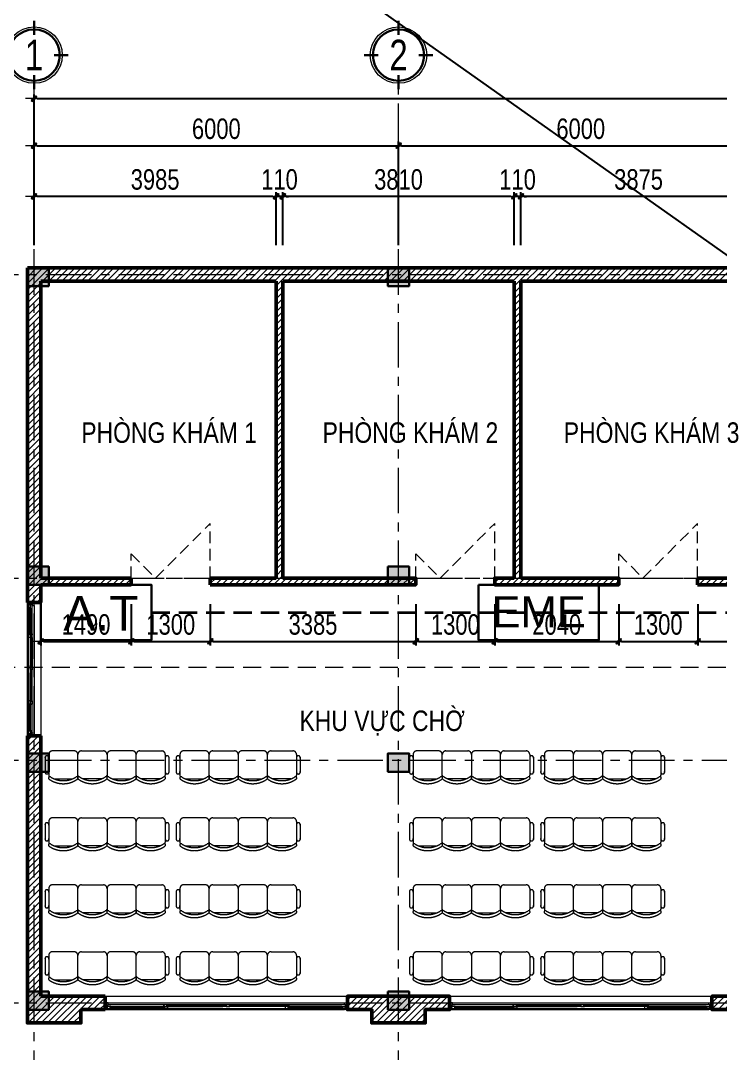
# Model space of a CAD drawing. Header units: millimetres. Extents: x 1109421 to 1726579, y -247837 to 144927.
# Drawn here: x 1642061 to 1653580, y -131475 to -114460 of the extents above; entities that cross this region are included whole.
import ezdxf
from ezdxf.enums import TextEntityAlignment as Align

# ---------------------------------------------------------------- set-up
doc = ezdxf.new("R2010")
doc.units = ezdxf.units.MM
doc.header["$LTSCALE"] = 600
doc.header["$MEASUREMENT"] = 0
for name, pattern in [('00_Hidden', [2.4, 1.6, -0.8]), ('CENTER', [2, 1.25, -0.25, 0.25, -0.25]), ('DASHED', [0.75, 0.5, -0.25]), ('HIDDEN', [0.375, 0.25, -0.125])]:
    doc.linetypes.add(name, pattern=pattern)
doc.layers.get('0').update_dxf_attribs({"lineweight": 0})
doc.layers.get('Defpoints').update_dxf_attribs({"lineweight": 0})
for name, color, linetype, lineweight in [('0.15_Cua', 144, 'Continuous', 15), ('cat1', 30, 'Continuous', 50), ('cat2', 22, 'Continuous', 30), ('dim', 144, 'Continuous', 13), ('hatch1', 136, 'Continuous', 9), ('LC ISO', 153, 'Continuous', 13), ('LC MANH DUT', 35, 'HIDDEN', 5), ('LC Text2', 7, 'Continuous', 25), ('Noi that', 35, 'Continuous', 9), ('PCCC - EXIT - THIET BI', 5, 'Continuous', 30), ('PCCC-ATTOMAT', 3, 'Continuous', 30), ('PCCC-BAO CHAY - DAY', 3, 'DASHED', 35), ('thay1', 63, 'Continuous', 18), ('truc', 76, 'CENTER', 9)]:
    doc.layers.add(name, color=color, linetype=linetype, lineweight=lineweight)
doc.layers.add('KCS_Plotter', color=11, linetype='Continuous', plot=False)
doc.styles.add('chu theo TCVN', font='arial.ttf')
doc.styles.add('EG 1', font='VHAVANB.TTF')
doc.styles.add('HOATBIF', font='hoatbif.shx', dxfattribs={"width": 0.8})
doc.styles.add('T2', font='VHARIAL.TTF', dxfattribs={"width": 0.8})
doc.styles.add('Tahoma', font='tahoma.ttf')
doc.dimstyles.new('1-135', dxfattribs={"dimscale": 135, "dimtxt": 2.5, "dimasz": 0.35, "dimexe": 0.5, "dimexo": 0, "dimgap": 0.8, "dimtad": 1, "dimdec": 0, "dimzin": 0, "dimdsep": 46, "dimtxsty": 'HOATBIF', "dimblk1": 'DOT', "dimblk2": 'DOT', "dimsah": 1, "dimcen": -1, "dimdle": 1, "dimclrd": 256, "dimclre": 256, "dimclrt": 4, "dimadec": 3, "dimazin": 2, "dimtfac": 0.333333, "dimtdec": 0, "dimtix": 1, "dimtmove": 2, "dimatfit": 3, "dimldrblk": 'DOT', "dimfxl": 1, "dimtvp": 0.833333, "dimtolj": 1, "dimtzin": 0, "dimarcsym": 0})

# ---------------------------------------------------------------- blocks, each defined once
blk = doc.blocks.new('ATTOMAT TANG')
at = {"layer": 'PCCC-ATTOMAT'}
blk.add_lwpolyline([(0, 2.88), (0, 0), (5.76, 0), (5.76, 2.88)], close=True, dxfattribs=at)
at = {"layer": 'PCCC-ATTOMAT', "style": 'chu theo TCVN'}
blk.add_text('A.T', height=1.8, dxfattribs=at).set_placement((1.179, 0.496))
blk = doc.blocks.new('DOT')
at = {"layer": 'dim'}
for p, q in [((-3, 0), (3, 0)), ((-1, -1), (1, 1))]:
    blk.add_line(p, q, dxfattribs=at)
blk.add_lwpolyline([(0.5, 1), (-1, -0.5), (-0.5, -1), (1, 0.5)], close=True, dxfattribs=at)
blk = doc.blocks.new('*D1666')
at = {"layer": 'Defpoints', "color": 0, "transparency": 16777216}
for p in [(1684082, -115745), (1642282, -118158), (1684082, -118158)]:
    blk.add_point(p, dxfattribs=at)
at = {"layer": 'dim', "lineweight": -2, "transparency": 16777216}
for p, q in [((1642282, -118158), (1642282, -115678)), ((1684082, -118158), (1684082, -115678)), ((1642329, -115745), (1684034, -115745))]:
    blk.add_line(p, q, dxfattribs=at)
at = {"layer": 'dim', "lineweight": -2, "transparency": 16777216, "xscale": 47.25, "yscale": 47.25, "zscale": 47.25, "rotation": 180}
blk.add_blockref('DOT', (1642282, -115745), dxfattribs=at)
at = {"layer": 'dim', "lineweight": -2, "transparency": 16777216, "xscale": 47.25, "yscale": 47.25, "zscale": 47.25}
blk.add_blockref('DOT', (1684082, -115745), dxfattribs=at)
at = {"layer": 'dim', "color": 4, "transparency": 16777216, "insert": (1664231, -115468), "char_height": 337.5, "attachment_point": 5, "style": 'HOATBIF'}
blk.add_mtext('\\A1;41800', dxfattribs=at)
blk = doc.blocks.new('_Dot')
at = {"color": 0, "linetype": 'ByBlock', "lineweight": -2}
blk.add_line((-0.5, 0), (-1, 0), dxfattribs=at)
at = {"color": 0, "linetype": 'ByBlock', "const_width": 0.5}
blk.add_lwpolyline([(-0.25, 0, 1), (0.25, 0, 1)], format="xyb", close=True, dxfattribs=at)
blk = doc.blocks.new('*D1667')
at = {"layer": 'Defpoints', "color": 0, "transparency": 16777216}
for p in [(1648282, -116520), (1642282, -118158), (1648282, -118158)]:
    blk.add_point(p, dxfattribs=at)
at = {"layer": 'dim', "lineweight": -2, "transparency": 16777216}
for p, q in [((1642282, -118158), (1642282, -116452)), ((1642329, -116520), (1648234, -116520)), ((1648282, -118158), (1648282, -116452))]:
    blk.add_line(p, q, dxfattribs=at)
at = {"layer": 'dim', "lineweight": -2, "transparency": 16777216, "xscale": 47.25, "yscale": 47.25, "zscale": 47.25, "rotation": 180}
blk.add_blockref('DOT', (1642282, -116520), dxfattribs=at)
at = {"layer": 'dim', "lineweight": -2, "transparency": 16777216, "xscale": 47.25, "yscale": 47.25, "zscale": 47.25}
blk.add_blockref('DOT', (1648282, -116520), dxfattribs=at)
at = {"layer": 'dim', "color": 4, "transparency": 16777216, "insert": (1645282, -116243), "char_height": 337.5, "attachment_point": 5, "style": 'HOATBIF'}
blk.add_mtext('\\A1;6000', dxfattribs=at)
blk = doc.blocks.new('*D1668')
at = {"layer": 'Defpoints', "color": 0, "transparency": 16777216}
for p in [(1654282, -116520), (1648282, -118158), (1654282, -118158)]:
    blk.add_point(p, dxfattribs=at)
at = {"layer": 'dim', "lineweight": -2, "transparency": 16777216}
for p, q in [((1648282, -118158), (1648282, -116452)), ((1648329, -116520), (1654234, -116520)), ((1654282, -118158), (1654282, -116452))]:
    blk.add_line(p, q, dxfattribs=at)
at = {"layer": 'dim', "lineweight": -2, "transparency": 16777216, "xscale": 47.25, "yscale": 47.25, "zscale": 47.25, "rotation": 180}
blk.add_blockref('DOT', (1648282, -116520), dxfattribs=at)
at = {"layer": 'dim', "lineweight": -2, "transparency": 16777216, "xscale": 47.25, "yscale": 47.25, "zscale": 47.25}
blk.add_blockref('DOT', (1654282, -116520), dxfattribs=at)
at = {"layer": 'dim', "color": 4, "transparency": 16777216, "insert": (1651282, -116243), "char_height": 337.5, "attachment_point": 5, "style": 'HOATBIF'}
blk.add_mtext('\\A1;6000', dxfattribs=at)
blk = doc.blocks.new('KyHieu TrucDinhVi')
at = {"color": 7, "lineweight": 30}
for p, q in [((0, 2.36), (0, 4)), ((-2.36, 0), (-4, 0)), ((2.36, 0), (4, 0)), ((0, -2.36), (0, -4))]:
    blk.add_line(p, q, dxfattribs=at)
blk.add_circle((0, 0), 3.3)
blk.add_circle((0, 0), 3, dxfattribs=at)
at = {"ltscale": 20, "style": 'Tahoma'}
blk.add_attdef('AA', text='', height=3, dxfattribs=at).set_placement((0, 0), align=Align.MIDDLE_CENTER)
blk = doc.blocks.new('dfdfdffđ')
at = {"layer": 'Noi that', "linetype": '00_Hidden'}
for p, q in [((954257, -6273), (954257, -6613)), ((954677, -6213), (954317, -6213)), ((954737, -6613), (954737, -6273)), ((954737, -6613), (954737, -6273)), ((954797, -6213), (955157, -6213)), ((955217, -6273), (955217, -6613)), ((955217, -6273), (955217, -6613)), ((955637, -6213), (955277, -6213)), ((955697, -6613), (955697, -6273)), ((955697, -6613), (955697, -6273)), ((955757, -6213), (956117, -6213)), ((956177, -6273), (956177, -6613)), ((954197, -6316), (954197, -6571)), ((956237, -6316), (956237, -6571)), ((954348, -6673), (954646, -6673)), ((955126, -6673), (954828, -6673)), ((955308, -6673), (955606, -6673)), ((956086, -6673), (955788, -6673))]:
    blk.add_line(p, q, dxfattribs=at)
for centre, radius, start, end in [((954227, -6324), 31.2, 343.7398, 196.2602), ((954317, -6273), 60, 90, 180), ((954677, -6273), 60, 0, 90), ((954797, -6273), 60, 90, 180), ((955157, -6273), 60, 0, 90), ((955277, -6273), 60, 90, 180), ((955637, -6273), 60, 0, 90), ((955757, -6273), 60, 90, 180), ((956117, -6273), 60, 0, 90), ((956207, -6324), 31.2, 343.7398, 196.2602), ((954227, -6562), 31.2, 163.7398, 16.2602), ((954317, -6613), 60, 180, 207.5844), ((954677, -6613), 60, 332.4156, 0), ((954797, -6613), 60, 180, 207.5844), ((955157, -6613), 60, 332.4156, 0), ((955277, -6613), 60, 180, 207.5844), ((955637, -6613), 60, 332.4156, 0), ((955757, -6613), 60, 180, 207.5844), ((956117, -6613), 60, 332.4156, 0), ((956207, -6562), 31.2, 163.7398, 16.2602), ((954275, -6660), 21.9, 57.9726, 216.6901), ((954497, -6353), 400, 233.1301, 306.8699), ((954497, -6310), 393, 237.5758, 302.4242), ((954720, -6660), 21.9, 323.3099, 122.0274), ((954755, -6660), 21.9, 57.9726, 216.6901), ((954977, -6353), 400, 233.1301, 306.8699), ((954977, -6310), 393, 237.5758, 302.4242), ((955200, -6660), 21.9, 323.3099, 122.0274), ((955235, -6660), 21.9, 57.9726, 216.6901), ((955457, -6353), 400, 233.1301, 306.8699), ((955457, -6310), 393, 237.5758, 302.4242), ((955680, -6660), 21.9, 323.3099, 122.0274), ((955715, -6660), 21.9, 57.9726, 216.6901), ((955937, -6353), 400, 233.1301, 306.8699), ((955937, -6310), 393, 237.5758, 302.4242), ((956160, -6660), 21.9, 323.3099, 122.0274)]:
    blk.add_arc(centre, radius, start, end, dxfattribs=at)
blk = doc.blocks.new('COT BT')
at = {"layer": 'cat2', "ltscale": 2}
h = blk.add_hatch(color=256, dxfattribs=at)
h.dxf.hatch_style = 1
h.paths.add_polyline_path([(240, 190), (-110, 190), (-110, -110), (240, -110)])
blk.add_lwpolyline([(-110, 190), (240, 190), (240, -110), (-110, -110)], close=True, dxfattribs=at)
blk = doc.blocks.new('*D1943')
at = {"layer": 'Defpoints', "color": 0, "transparency": 16777216}
for p in [(1650297, -117355), (1650297, -118158), (1654172, -118158)]:
    blk.add_point(p, dxfattribs=at)
at = {"layer": 'dim', "lineweight": -2, "transparency": 16777216}
for p, q in [((1650297, -118158), (1650297, -117288)), ((1654124, -117355), (1650344, -117355)), ((1654172, -118158), (1654172, -117288))]:
    blk.add_line(p, q, dxfattribs=at)
at = {"layer": 'dim', "lineweight": -2, "transparency": 16777216, "xscale": 47.25, "yscale": 47.25, "zscale": 47.25, "rotation": 180}
blk.add_blockref('DOT', (1650297, -117355), dxfattribs=at)
at = {"layer": 'dim', "lineweight": -2, "transparency": 16777216, "xscale": 47.25, "yscale": 47.25, "zscale": 47.25}
blk.add_blockref('DOT', (1654172, -117355), dxfattribs=at)
at = {"layer": 'dim', "color": 4, "transparency": 16777216, "insert": (1652234, -117078), "char_height": 337.5, "attachment_point": 5, "style": 'HOATBIF'}
blk.add_mtext('\\A1;3875', dxfattribs=at)
blk = doc.blocks.new('*D1944')
at = {"layer": 'Defpoints', "color": 0, "transparency": 16777216}
for p in [(1650187, -117355), (1650187, -118158), (1650297, -118158)]:
    blk.add_point(p, dxfattribs=at)
at = {"layer": 'dim', "lineweight": -2, "transparency": 16777216}
for p, q in [((1650139, -117355), (1650092, -117355)), ((1650187, -118158), (1650187, -117288)), ((1650297, -117355), (1650187, -117355)), ((1650297, -118158), (1650297, -117288)), ((1650344, -117355), (1650391, -117355))]:
    blk.add_line(p, q, dxfattribs=at)
at = {"layer": 'dim', "lineweight": -2, "transparency": 16777216, "xscale": 47.25, "yscale": 47.25, "zscale": 47.25}
blk.add_blockref('DOT', (1650187, -117355), dxfattribs=at)
at = {"layer": 'dim', "lineweight": -2, "transparency": 16777216, "xscale": 47.25, "yscale": 47.25, "zscale": 47.25, "rotation": 180}
blk.add_blockref('DOT', (1650297, -117355), dxfattribs=at)
at = {"layer": 'dim', "color": 4, "transparency": 16777216, "insert": (1650242, -117078), "char_height": 337.5, "attachment_point": 5, "style": 'HOATBIF'}
blk.add_mtext('\\A1;110', dxfattribs=at)
blk = doc.blocks.new('*D1945')
at = {"layer": 'Defpoints', "color": 0, "transparency": 16777216}
for p in [(1646377, -117355), (1646377, -118158), (1650187, -118158)]:
    blk.add_point(p, dxfattribs=at)
at = {"layer": 'dim', "lineweight": -2, "transparency": 16777216}
for p, q in [((1646377, -118158), (1646377, -117288)), ((1650139, -117355), (1646424, -117355)), ((1650187, -118158), (1650187, -117288))]:
    blk.add_line(p, q, dxfattribs=at)
at = {"layer": 'dim', "lineweight": -2, "transparency": 16777216, "xscale": 47.25, "yscale": 47.25, "zscale": 47.25, "rotation": 180}
blk.add_blockref('DOT', (1646377, -117355), dxfattribs=at)
at = {"layer": 'dim', "lineweight": -2, "transparency": 16777216, "xscale": 47.25, "yscale": 47.25, "zscale": 47.25}
blk.add_blockref('DOT', (1650187, -117355), dxfattribs=at)
at = {"layer": 'dim', "color": 4, "transparency": 16777216, "insert": (1648282, -117078), "char_height": 337.5, "attachment_point": 5, "style": 'HOATBIF'}
blk.add_mtext('\\A1;3810', dxfattribs=at)
blk = doc.blocks.new('*D1946')
at = {"layer": 'Defpoints', "color": 0, "transparency": 16777216}
for p in [(1646267, -117355), (1646267, -118158), (1646377, -118158)]:
    blk.add_point(p, dxfattribs=at)
at = {"layer": 'dim', "lineweight": -2, "transparency": 16777216}
for p, q in [((1646219, -117355), (1646172, -117355)), ((1646267, -118158), (1646267, -117288)), ((1646377, -117355), (1646267, -117355)), ((1646377, -118158), (1646377, -117288)), ((1646424, -117355), (1646471, -117355))]:
    blk.add_line(p, q, dxfattribs=at)
at = {"layer": 'dim', "lineweight": -2, "transparency": 16777216, "xscale": 47.25, "yscale": 47.25, "zscale": 47.25}
blk.add_blockref('DOT', (1646267, -117355), dxfattribs=at)
at = {"layer": 'dim', "lineweight": -2, "transparency": 16777216, "xscale": 47.25, "yscale": 47.25, "zscale": 47.25, "rotation": 180}
blk.add_blockref('DOT', (1646377, -117355), dxfattribs=at)
at = {"layer": 'dim', "color": 4, "transparency": 16777216, "insert": (1646322, -117078), "char_height": 337.5, "attachment_point": 5, "style": 'HOATBIF'}
blk.add_mtext('\\A1;110', dxfattribs=at)
blk = doc.blocks.new('*D1947')
at = {"layer": 'Defpoints', "color": 0, "transparency": 16777216}
for p in [(1642282, -117355), (1642282, -118158), (1646267, -118158)]:
    blk.add_point(p, dxfattribs=at)
at = {"layer": 'dim', "lineweight": -2, "transparency": 16777216}
for p, q in [((1642282, -118158), (1642282, -117288)), ((1646219, -117355), (1642329, -117355)), ((1646267, -118158), (1646267, -117288))]:
    blk.add_line(p, q, dxfattribs=at)
at = {"layer": 'dim', "lineweight": -2, "transparency": 16777216, "xscale": 47.25, "yscale": 47.25, "zscale": 47.25, "rotation": 180}
blk.add_blockref('DOT', (1642282, -117355), dxfattribs=at)
at = {"layer": 'dim', "lineweight": -2, "transparency": 16777216, "xscale": 47.25, "yscale": 47.25, "zscale": 47.25}
blk.add_blockref('DOT', (1646267, -117355), dxfattribs=at)
at = {"layer": 'dim', "color": 4, "transparency": 16777216, "insert": (1644274, -117078), "char_height": 337.5, "attachment_point": 5, "style": 'HOATBIF'}
blk.add_mtext('\\A1;3985', dxfattribs=at)
blk = doc.blocks.new('*U619')
for p, q in [((50, 0), (3940, 0)), ((50, -110), (3940, -110)), ((95, -20), (968, -20)), ((1028, -50), (1935, -50)), ((1028, -80), (1935, -80)), ((2963, -50), (2055, -50)), ((2963, -80), (2055, -80)), ((3895, -20), (3023, -20)), ((3895, -50), (3023, -50))]:
    blk.add_line(p, q)
at = {"color": 8, "lineweight": 5}
for p, q in [((50, -20), (3940, -20)), ((3940, -80), (50, -80)), ((95, -30), (968, -30)), ((95, -40), (968, -40)), ((95, -50), (968, -50)), ((1028, -60), (1935, -60)), ((1028, -70), (1935, -70)), ((2963, -60), (2055, -60)), ((2963, -70), (2055, -70)), ((3895, -30), (3023, -30)), ((3895, -40), (3023, -40))]:
    blk.add_line(p, q, dxfattribs=at)
for points in [[(50, -20), (35, -20), (35, -80), (50, -80), (50, -110), (0, -110), (0, 0), (0, 0), (0, 0), (50, 0), (50, -20), (35, -20)], [(3940, -20), (3955, -20), (3955, -80), (3940, -80), (3940, -110), (3990, -110), (3990, 0), (3990, 0), (3990, 0), (3940, 0), (3940, -20), (3955, -20)], [(95, -40), (95, -50), (35, -50), (35, -20), (95, -20), (95, -30), (85, -30), (85, -40), (95, -40)], [(968, -40), (968, -50), (1028, -50), (1028, -20), (968, -20), (968, -30), (978, -30), (978, -40), (968, -40)], [(1028, -70), (1028, -80), (968, -80), (968, -50), (1028, -50), (1028, -60), (1018, -60), (1018, -70), (1028, -70)], [(968, -50), (968, -80), (983, -80)], [(1935, -70), (1935, -80), (1995, -80), (1995, -50), (1935, -50), (1935, -60), (1945, -60), (1945, -70), (1935, -70)], [(1995, -50), (1995, -80), (1980, -80)], [(1995, -50), (1995, -80), (2010, -80)], [(2055, -70), (2055, -80), (1995, -80), (1995, -50), (2055, -50), (2055, -60), (2045, -60), (2045, -70), (2055, -70)], [(3023, -40), (3023, -50), (2963, -50), (2963, -20), (3023, -20), (3023, -30), (3013, -30), (3013, -40), (3023, -40)], [(2963, -70), (2963, -80), (3023, -80), (3023, -50), (2963, -50), (2963, -60), (2973, -60), (2973, -70), (2963, -70)], [(3023, -50), (3023, -80), (3008, -80)], [(3895, -40), (3895, -50), (3955, -50), (3955, -20), (3895, -20), (3895, -30), (3905, -30), (3905, -40), (3895, -40)]]:
    blk.add_lwpolyline(points)
for centre, start, end in [((94, -32), 14.2151, 83.5658), ((94, -38), 276.4342, 345.7849), ((968, -32), 96.4342, 165.7849), ((968, -38), 194.2151, 263.5658), ((1027, -62), 14.2151, 83.5658), ((1027, -68), 276.4342, 345.7849), ((1936, -62), 96.4342, 165.7849), ((1936, -68), 194.2151, 263.5658), ((2054, -62), 14.2151, 83.5658), ((2054, -68), 276.4342, 345.7849), ((2963, -62), 96.4342, 165.7849), ((2963, -68), 194.2151, 263.5658), ((3022, -32), 14.2151, 83.5658), ((3022, -38), 276.4342, 345.7849), ((3896, -32), 96.4342, 165.7849), ((3896, -38), 194.2151, 263.5658)]:
    blk.add_arc(centre, 8.25, start, end, dxfattribs=at)
blk = doc.blocks.new('*U618')
for p, q in [((50, 0), (4270, 0)), ((50, -110), (4270, -110)), ((95, -20), (1050, -20)), ((1110, -50), (2100, -50)), ((1110, -80), (2100, -80)), ((3210, -50), (2220, -50)), ((3210, -80), (2220, -80)), ((4225, -20), (3270, -20)), ((4225, -50), (3270, -50))]:
    blk.add_line(p, q)
at = {"color": 8, "lineweight": 5}
for p, q in [((50, -20), (4270, -20)), ((4270, -80), (50, -80)), ((95, -30), (1050, -30)), ((95, -40), (1050, -40)), ((95, -50), (1050, -50)), ((1110, -60), (2100, -60)), ((1110, -70), (2100, -70)), ((3210, -60), (2220, -60)), ((3210, -70), (2220, -70)), ((4225, -30), (3270, -30)), ((4225, -40), (3270, -40))]:
    blk.add_line(p, q, dxfattribs=at)
for points in [[(50, -20), (35, -20), (35, -80), (50, -80), (50, -110), (0, -110), (0, 0), (0, 0), (0, 0), (50, 0), (50, -20), (35, -20)], [(4270, -20), (4285, -20), (4285, -80), (4270, -80), (4270, -110), (4320, -110), (4320, 0), (4320, 0), (4320, 0), (4270, 0), (4270, -20), (4285, -20)], [(95, -40), (95, -50), (35, -50), (35, -20), (95, -20), (95, -30), (85, -30), (85, -40), (95, -40)], [(1050, -40), (1050, -50), (1110, -50), (1110, -20), (1050, -20), (1050, -30), (1060, -30), (1060, -40), (1050, -40)], [(1110, -70), (1110, -80), (1050, -80), (1050, -50), (1110, -50), (1110, -60), (1100, -60), (1100, -70), (1110, -70)], [(1050, -50), (1050, -80), (1065, -80)], [(2100, -70), (2100, -80), (2160, -80), (2160, -50), (2100, -50), (2100, -60), (2110, -60), (2110, -70), (2100, -70)], [(2160, -50), (2160, -80), (2145, -80)], [(2160, -50), (2160, -80), (2175, -80)], [(2220, -70), (2220, -80), (2160, -80), (2160, -50), (2220, -50), (2220, -60), (2210, -60), (2210, -70), (2220, -70)], [(3270, -40), (3270, -50), (3210, -50), (3210, -20), (3270, -20), (3270, -30), (3260, -30), (3260, -40), (3270, -40)], [(3210, -70), (3210, -80), (3270, -80), (3270, -50), (3210, -50), (3210, -60), (3220, -60), (3220, -70), (3210, -70)], [(3270, -50), (3270, -80), (3255, -80)], [(4225, -40), (4225, -50), (4285, -50), (4285, -20), (4225, -20), (4225, -30), (4235, -30), (4235, -40), (4225, -40)]]:
    blk.add_lwpolyline(points)
for centre, start, end in [((94, -32), 14.2151, 83.5658), ((94, -38), 276.4342, 345.7849), ((1051, -32), 96.4342, 165.7849), ((1051, -38), 194.2151, 263.5658), ((1109, -62), 14.2151, 83.5658), ((1109, -68), 276.4342, 345.7849), ((2101, -62), 96.4342, 165.7849), ((2101, -68), 194.2151, 263.5658), ((2219, -62), 14.2151, 83.5658), ((2219, -68), 276.4342, 345.7849), ((3211, -62), 96.4342, 165.7849), ((3211, -68), 194.2151, 263.5658), ((3269, -32), 14.2151, 83.5658), ((3269, -38), 276.4342, 345.7849), ((4226, -32), 96.4342, 165.7849), ((4226, -38), 194.2151, 263.5658)]:
    blk.add_arc(centre, 8.25, start, end, dxfattribs=at)
blk = doc.blocks.new('*U605')
for p, q in [((50, 0), (2151, 0)), ((50, -110), (2151, -110)), ((95, -20), (520, -20)), ((580, -50), (1040, -50)), ((580, -80), (1040, -80)), ((1621, -50), (1160, -50)), ((1621, -80), (1160, -80)), ((2106, -20), (1681, -20)), ((2106, -50), (1681, -50))]:
    blk.add_line(p, q)
at = {"color": 8, "lineweight": 5}
for p, q in [((50, -20), (2151, -20)), ((2151, -80), (50, -80)), ((95, -30), (520, -30)), ((95, -40), (520, -40)), ((95, -50), (520, -50)), ((580, -60), (1040, -60)), ((580, -70), (1040, -70)), ((1621, -60), (1160, -60)), ((1621, -70), (1160, -70)), ((2106, -30), (1681, -30)), ((2106, -40), (1681, -40))]:
    blk.add_line(p, q, dxfattribs=at)
for points in [[(50, -20), (35, -20), (35, -80), (50, -80), (50, -110), (0, -110), (0, 0), (0, 0), (0, 0), (50, 0), (50, -20), (35, -20)], [(2151, -20), (2166, -20), (2166, -80), (2151, -80), (2151, -110), (2201, -110), (2201, 0), (2201, 0), (2201, 0), (2151, 0), (2151, -20), (2166, -20)], [(95, -40), (95, -50), (35, -50), (35, -20), (95, -20), (95, -30), (85, -30), (85, -40), (95, -40)], [(520, -40), (520, -50), (580, -50), (580, -20), (520, -20), (520, -30), (530, -30), (530, -40), (520, -40)], [(580, -70), (580, -80), (520, -80), (520, -50), (580, -50), (580, -60), (570, -60), (570, -70), (580, -70)], [(520, -50), (520, -80), (535, -80)], [(1040, -70), (1040, -80), (1100, -80), (1100, -50), (1040, -50), (1040, -60), (1050, -60), (1050, -70), (1040, -70)], [(1100, -50), (1100, -80), (1085, -80)], [(1100, -50), (1100, -80), (1115, -80)], [(1160, -70), (1160, -80), (1100, -80), (1100, -50), (1160, -50), (1160, -60), (1150, -60), (1150, -70), (1160, -70)], [(1681, -40), (1681, -50), (1621, -50), (1621, -20), (1681, -20), (1681, -30), (1671, -30), (1671, -40), (1681, -40)], [(1621, -70), (1621, -80), (1681, -80), (1681, -50), (1621, -50), (1621, -60), (1631, -60), (1631, -70), (1621, -70)], [(1681, -50), (1681, -80), (1666, -80)], [(2106, -40), (2106, -50), (2166, -50), (2166, -20), (2106, -20), (2106, -30), (2116, -30), (2116, -40), (2106, -40)]]:
    blk.add_lwpolyline(points)
for centre, start, end in [((94, -32), 14.2151, 83.5658), ((94, -38), 276.4342, 345.7849), ((521, -32), 96.4342, 165.7849), ((521, -38), 194.2151, 263.5658), ((579, -62), 14.2151, 83.5658), ((579, -68), 276.4342, 345.7849), ((1041, -62), 96.4342, 165.7849), ((1041, -68), 194.2151, 263.5658), ((1160, -62), 14.2151, 83.5658), ((1160, -68), 276.4342, 345.7849), ((1622, -62), 96.4342, 165.7849), ((1622, -68), 194.2151, 263.5658), ((1680, -32), 14.2151, 83.5658), ((1680, -38), 276.4342, 345.7849), ((2107, -32), 96.4342, 165.7849), ((2107, -38), 194.2151, 263.5658)]:
    blk.add_arc(centre, 8.25, start, end, dxfattribs=at)
blk = doc.blocks.new('*D1757')
at = {"layer": 'Defpoints', "color": 0, "transparency": 16777216}
for p in [(1642392, -124075), (1643882, -124075), (1643882, -124687)]:
    blk.add_point(p, dxfattribs=at)
at = {"layer": 'dim', "lineweight": -2, "transparency": 16777216}
for p, q in [((1642392, -124075), (1642392, -124755)), ((1643882, -124075), (1643882, -124755)), ((1642439, -124687), (1643834, -124687))]:
    blk.add_line(p, q, dxfattribs=at)
at = {"layer": 'dim', "lineweight": -2, "transparency": 16777216, "xscale": 47.25, "yscale": 47.25, "zscale": 47.25, "rotation": 180}
blk.add_blockref('DOT', (1642392, -124687), dxfattribs=at)
at = {"layer": 'dim', "lineweight": -2, "transparency": 16777216, "xscale": 47.25, "yscale": 47.25, "zscale": 47.25}
blk.add_blockref('DOT', (1643882, -124687), dxfattribs=at)
at = {"layer": 'dim', "color": 4, "transparency": 16777216, "insert": (1643137, -124411), "char_height": 337.5, "attachment_point": 5, "style": 'HOATBIF'}
blk.add_mtext('\\A1;1490', dxfattribs=at)
blk = doc.blocks.new('*D1758')
at = {"layer": 'Defpoints', "color": 0, "transparency": 16777216}
for p in [(1643882, -124075), (1645182, -124075), (1645182, -124687)]:
    blk.add_point(p, dxfattribs=at)
at = {"layer": 'dim', "lineweight": -2, "transparency": 16777216}
for p, q in [((1643882, -124075), (1643882, -124755)), ((1645182, -124075), (1645182, -124755)), ((1643929, -124687), (1645134, -124687))]:
    blk.add_line(p, q, dxfattribs=at)
at = {"layer": 'dim', "lineweight": -2, "transparency": 16777216, "xscale": 47.25, "yscale": 47.25, "zscale": 47.25, "rotation": 180}
blk.add_blockref('DOT', (1643882, -124687), dxfattribs=at)
at = {"layer": 'dim', "lineweight": -2, "transparency": 16777216, "xscale": 47.25, "yscale": 47.25, "zscale": 47.25}
blk.add_blockref('DOT', (1645182, -124687), dxfattribs=at)
at = {"layer": 'dim', "color": 4, "transparency": 16777216, "insert": (1644532, -124411), "char_height": 337.5, "attachment_point": 5, "style": 'HOATBIF'}
blk.add_mtext('\\A1;1300', dxfattribs=at)
blk = doc.blocks.new('*D1759')
at = {"layer": 'Defpoints', "color": 0, "transparency": 16777216}
for p in [(1645182, -124075), (1648567, -124075), (1648567, -124687)]:
    blk.add_point(p, dxfattribs=at)
at = {"layer": 'dim', "lineweight": -2, "transparency": 16777216}
for p, q in [((1645182, -124075), (1645182, -124755)), ((1648567, -124075), (1648567, -124755)), ((1645229, -124687), (1648519, -124687))]:
    blk.add_line(p, q, dxfattribs=at)
at = {"layer": 'dim', "lineweight": -2, "transparency": 16777216, "xscale": 47.25, "yscale": 47.25, "zscale": 47.25, "rotation": 180}
blk.add_blockref('DOT', (1645182, -124687), dxfattribs=at)
at = {"layer": 'dim', "lineweight": -2, "transparency": 16777216, "xscale": 47.25, "yscale": 47.25, "zscale": 47.25}
blk.add_blockref('DOT', (1648567, -124687), dxfattribs=at)
at = {"layer": 'dim', "color": 4, "transparency": 16777216, "insert": (1646874, -124411), "char_height": 337.5, "attachment_point": 5, "style": 'HOATBIF'}
blk.add_mtext('\\A1;3385', dxfattribs=at)
blk = doc.blocks.new('*D1760')
at = {"layer": 'Defpoints', "color": 0, "transparency": 16777216}
for p in [(1648567, -124075), (1649867, -124075), (1649867, -124687)]:
    blk.add_point(p, dxfattribs=at)
at = {"layer": 'dim', "lineweight": -2, "transparency": 16777216}
for p, q in [((1648567, -124075), (1648567, -124755)), ((1649867, -124075), (1649867, -124755)), ((1648614, -124687), (1649819, -124687))]:
    blk.add_line(p, q, dxfattribs=at)
at = {"layer": 'dim', "lineweight": -2, "transparency": 16777216, "xscale": 47.25, "yscale": 47.25, "zscale": 47.25, "rotation": 180}
blk.add_blockref('DOT', (1648567, -124687), dxfattribs=at)
at = {"layer": 'dim', "lineweight": -2, "transparency": 16777216, "xscale": 47.25, "yscale": 47.25, "zscale": 47.25}
blk.add_blockref('DOT', (1649867, -124687), dxfattribs=at)
at = {"layer": 'dim', "color": 4, "transparency": 16777216, "insert": (1649217, -124411), "char_height": 337.5, "attachment_point": 5, "style": 'HOATBIF'}
blk.add_mtext('\\A1;1300', dxfattribs=at)
blk = doc.blocks.new('*D1761')
at = {"layer": 'Defpoints', "color": 0, "transparency": 16777216}
for p in [(1649867, -124075), (1651907, -124075), (1651907, -124687)]:
    blk.add_point(p, dxfattribs=at)
at = {"layer": 'dim', "lineweight": -2, "transparency": 16777216}
for p, q in [((1649867, -124075), (1649867, -124755)), ((1651907, -124075), (1651907, -124755)), ((1649914, -124687), (1651859, -124687))]:
    blk.add_line(p, q, dxfattribs=at)
at = {"layer": 'dim', "lineweight": -2, "transparency": 16777216, "xscale": 47.25, "yscale": 47.25, "zscale": 47.25, "rotation": 180}
blk.add_blockref('DOT', (1649867, -124687), dxfattribs=at)
at = {"layer": 'dim', "lineweight": -2, "transparency": 16777216, "xscale": 47.25, "yscale": 47.25, "zscale": 47.25}
blk.add_blockref('DOT', (1651907, -124687), dxfattribs=at)
at = {"layer": 'dim', "color": 4, "transparency": 16777216, "insert": (1650887, -124411), "char_height": 337.5, "attachment_point": 5, "style": 'HOATBIF'}
blk.add_mtext('\\A1;2040', dxfattribs=at)
blk = doc.blocks.new('*D1762')
at = {"layer": 'Defpoints', "color": 0, "transparency": 16777216}
for p in [(1651907, -124075), (1653207, -124075), (1653207, -124687)]:
    blk.add_point(p, dxfattribs=at)
at = {"layer": 'dim', "lineweight": -2, "transparency": 16777216}
for p, q in [((1651907, -124075), (1651907, -124755)), ((1653207, -124075), (1653207, -124755)), ((1651954, -124687), (1653159, -124687))]:
    blk.add_line(p, q, dxfattribs=at)
at = {"layer": 'dim', "lineweight": -2, "transparency": 16777216, "xscale": 47.25, "yscale": 47.25, "zscale": 47.25, "rotation": 180}
blk.add_blockref('DOT', (1651907, -124687), dxfattribs=at)
at = {"layer": 'dim', "lineweight": -2, "transparency": 16777216, "xscale": 47.25, "yscale": 47.25, "zscale": 47.25}
blk.add_blockref('DOT', (1653207, -124687), dxfattribs=at)
at = {"layer": 'dim', "color": 4, "transparency": 16777216, "insert": (1652557, -124411), "char_height": 337.5, "attachment_point": 5, "style": 'HOATBIF'}
blk.add_mtext('\\A1;1300', dxfattribs=at)
blk = doc.blocks.new('*D1763')
at = {"layer": 'Defpoints', "color": 0, "transparency": 16777216}
for p in [(1653207, -124075), (1657672, -124075), (1657672, -124687)]:
    blk.add_point(p, dxfattribs=at)
at = {"layer": 'dim', "lineweight": -2, "transparency": 16777216}
for p, q in [((1653207, -124075), (1653207, -124755)), ((1657672, -124075), (1657672, -124755)), ((1653254, -124687), (1657624, -124687))]:
    blk.add_line(p, q, dxfattribs=at)
at = {"layer": 'dim', "lineweight": -2, "transparency": 16777216, "xscale": 47.25, "yscale": 47.25, "zscale": 47.25, "rotation": 180}
blk.add_blockref('DOT', (1653207, -124687), dxfattribs=at)
at = {"layer": 'dim', "lineweight": -2, "transparency": 16777216, "xscale": 47.25, "yscale": 47.25, "zscale": 47.25}
blk.add_blockref('DOT', (1657672, -124687), dxfattribs=at)
at = {"layer": 'dim', "color": 4, "transparency": 16777216, "insert": (1655439, -124411), "char_height": 337.5, "attachment_point": 5, "style": 'HOATBIF'}
blk.add_mtext('\\A1;4465', dxfattribs=at)

msp = doc.modelspace()

# ---------------------------------------------------------------- hatches: boundary and pattern name
at = {"layer": 'hatch1'}
h = msp.add_hatch(dxfattribs=at)
h.set_pattern_fill('ANSI31', color=256, scale=600)
h.set_pattern_definition([(45, (-378898.68, -175305.75), (-53.0330086, 53.0330086), [])])
h.paths.add_polyline_path([(1643451.7, -130534.3), (1643051.7, -130534.3), (1642391.7, -130534.3), (1642391.7, -126244.3), (1642171.7, -126244.3), (1642171.7, -130754.3), (1642171.7, -130974.3), (1643051.7, -130974.3), (1643051.7, -130754.3), (1643451.7, -130754.3)])
h.paths.add_polyline_path([(1649121.7, -130534.3), (1648721.7, -130534.3), (1647841.7, -130534.3), (1647441.7, -130534.3), (1647441.7, -130754.3), (1647841.7, -130754.3), (1647841.7, -130974.3), (1648721.7, -130974.3), (1648721.7, -130754.3), (1649121.7, -130754.3)])
h.paths.add_polyline_path([(1653841.7, -130534.3), (1653441.7, -130534.3), (1653441.7, -130754.3), (1653841.7, -130754.3), (1653841.7, -130974.3), (1654721.7, -130974.3), (1654721.7, -130754.3), (1655121.7, -130754.3), (1655121.7, -130534.3), (1654721.7, -130534.3)])
h.paths.add_polyline_path([(1659441.7, -130754.3), (1659441.7, -130534.3), (1658561.7, -130534.3), (1658161.7, -130534.3), (1658161.7, -130754.3), (1658561.7, -130754.3), (1658561.7, -130974.3), (1659441.7, -130974.3)])
h.paths.add_polyline_path([(1659111.7, -126534.3), (1658891.7, -126534.3), (1658891.7, -130534.3), (1659111.7, -130534.3)])
h.paths.add_polyline_path([(1662121.7, -130534.3), (1661241.7, -130534.3), (1661241.7, -130754.3), (1661241.7, -130974.3), (1662121.7, -130974.3)])
h.paths.add_polyline_path([(1667721.7, -130534.3), (1667321.7, -130534.3), (1666441.7, -130534.3), (1666441.7, -130754.3), (1666441.7, -130974.3), (1667321.7, -130974.3), (1667321.7, -130754.3), (1667721.7, -130754.3)])
h.paths.add_polyline_path([(1673721.7, -130534.3), (1673321.7, -130534.3), (1672441.7, -130534.3), (1672041.7, -130534.3), (1672041.7, -130754.3), (1672441.7, -130754.3), (1672441.7, -130974.3), (1673321.7, -130974.3), (1673321.7, -130754.3), (1673721.7, -130754.3)])
h.paths.add_polyline_path([(1679906.7, -130534.3), (1678306.7, -130534.3), (1678306.7, -130754.3), (1678706.7, -130754.3), (1678706.7, -131194.3), (1679906.7, -131194.3)])
h.paths.add_polyline_path([(1679681.2, -130754.3), (1679681.2, -130974.3), (1678921.2, -130974.3), (1678921.2, -130754.3)], flags=16)
h.paths.add_polyline_path([(1684191.7, -130534.3), (1682991.7, -130534.3), (1682991.7, -131194.3), (1684191.7, -131194.3)])
h.paths.add_polyline_path([(1683971.7, -130754.3), (1683971.7, -130974.3), (1683211.7, -130974.3), (1683211.7, -130754.3)], flags=16)
h.paths.add_polyline_path([(1678881.7, -127884.3), (1678771.7, -127884.3), (1678771.7, -130534.3), (1678881.7, -130534.3)])
h.paths.add_polyline_path([(1683971.7, -126534.3), (1678771.7, -126534.3), (1678771.7, -126884.3), (1678881.7, -126884.3), (1678881.7, -126754.3), (1683971.7, -126754.3)], flags=17)
h.paths.add_polyline_path([(1681711.7, -125394.3), (1681491.7, -125394.3), (1681491.7, -126534.3), (1681711.7, -126534.3)], flags=17)
h.paths.add_polyline_path([(1684191.7, -118534.3), (1642171.7, -118534.3), (1642171.7, -124044.3), (1642391.7, -124044.3), (1642391.7, -123754.3), (1643881.7, -123754.3), (1643881.7, -123644.3), (1642391.7, -123644.3), (1642391.7, -118754.3), (1646266.7, -118754.3), (1646266.7, -123644.3), (1645181.7, -123644.3), (1645181.7, -123754.3), (1646266.7, -123754.3), (1646376.7, -123754.3), (1648566.7, -123754.3), (1648566.7, -123644.3), (1646376.7, -123644.3), (1646376.7, -118754.3), (1650186.7, -118754.3), (1650186.7, -123644.3), (1649866.7, -123644.3), (1649866.7, -123754.3), (1650186.7, -123754.3), (1650296.7, -123754.3), (1651906.7, -123754.3), (1651906.7, -123644.3), (1650296.7, -123644.3), (1650296.7, -118754.3), (1654171.7, -118754.3), (1654171.7, -123644.3), (1653206.7, -123644.3), (1653206.7, -123754.3), (1657671.7, -123754.3), (1657671.7, -123644.3), (1654391.7, -123644.3), (1654391.7, -118754.3), (1658891.7, -118754.3), (1658891.7, -123644.3), (1658671.7, -123644.3), (1658671.7, -123754.3), (1659513.5, -123754.3), (1659733.5, -123534.3), (1659111.7, -123534.3), (1659111.7, -118754.3), (1661571.7, -118754.3), (1661571.7, -123534.3), (1660893.5, -123534.3), (1661113.5, -123754.3), (1661791.7, -123754.3), (1664001.7, -123754.3), (1664001.7, -123644.3), (1661791.7, -123644.3), (1661791.7, -118754.3), (1666771.7, -118754.3), (1666771.7, -123644.3), (1666991.7, -123644.3), (1666991.7, -118754.3), (1671391.7, -118754.3), (1671391.7, -123644.3), (1669901.7, -123644.3), (1669901.7, -123754.3), (1673101.7, -123754.3), (1673101.7, -123644.3), (1671501.7, -123644.3), (1671501.7, -118754.3), (1676051.7, -118754.3), (1676051.7, -123644.3), (1674401.7, -123644.3), (1674401.7, -123754.3), (1675771.7, -123754.3), (1677651.7, -123754.3), (1677651.7, -123534.3), (1676271.7, -123534.3), (1676271.7, -118754.3), (1678771.7, -118754.3), (1678771.7, -123534.3), (1678551.7, -123534.3), (1678551.7, -123754.3), (1679211.7, -123754.3), (1679211.7, -123534.3), (1678991.7, -123534.3), (1678991.7, -118754.3), (1681491.7, -118754.3), (1681491.7, -124494.3), (1681711.7, -124494.3), (1681711.7, -118754.3), (1683971.7, -118754.3), (1683971.7, -128934.3), (1684191.7, -128934.3)])
h.paths.add_polyline_path([(1681491.7, -123534.3), (1680111.7, -123534.3), (1680111.7, -123754.3), (1681491.7, -123754.3)], flags=17)
h.paths.add_polyline_path([(1668601.7, -123644.3), (1665301.7, -123644.3), (1665301.7, -123754.3), (1668601.7, -123754.3)], flags=17)

# ---------------------------------------------------------------- linework, layer by layer
at = {"layer": 'cat1'}
for p, q in [((1642171.7, -124044.3), (1642171.7, -118534.3)), ((1642171.7, -118534.3), (1684191.7, -118534.3)), ((1642391.7, -118754.3), (1646266.7, -118754.3)), ((1642391.7, -123644.3), (1642391.7, -118754.3)), ((1646266.7, -123644.3), (1646266.7, -118754.3)), ((1646376.7, -118754.3), (1650186.7, -118754.3)), ((1650296.7, -118754.3), (1654171.7, -118754.3)), ((1642391.7, -123644.3), (1643881.7, -123644.3)), ((1643881.7, -123644.3), (1643881.7, -123754.3)), ((1645181.7, -123754.3), (1645181.7, -123644.3)), ((1645181.7, -123644.3), (1646266.7, -123644.3)), ((1653206.7, -123754.3), (1653206.7, -123644.3)), ((1654171.7, -123644.3), (1653206.7, -123644.3)), ((1642391.7, -124044.3), (1642391.7, -123754.3)), ((1643881.7, -123754.3), (1642391.7, -123754.3)), ((1646266.7, -123754.3), (1645181.7, -123754.3)), ((1657671.7, -123754.3), (1653206.7, -123754.3)), ((1642171.7, -124044.3), (1642391.7, -124044.3)), ((1642171.7, -130754.3), (1642171.7, -126244.3)), ((1642171.7, -126244.3), (1642391.7, -126244.3)), ((1642391.7, -130534.3), (1642391.7, -126244.3)), ((1643051.7, -130534.3), (1642391.7, -130534.3)), ((1643051.7, -130534.3), (1643451.7, -130534.3)), ((1643451.7, -130534.3), (1643451.7, -130754.3)), ((1643451.7, -130754.3), (1643051.7, -130754.3))]:
    msp.add_line(p, q, dxfattribs=at)
for points in [[(1646376.7, -118754.3), (1646376.7, -123644.3)], [(1650186.7, -123644.3), (1650186.7, -118754.3)], [(1650296.7, -118754.3), (1650296.7, -123644.3)], [(1646376.7, -123644.3), (1648566.7, -123644.3), (1648566.7, -123754.3), (1646376.7, -123754.3)], [(1650186.7, -123754.3), (1649866.7, -123754.3), (1649866.7, -123644.3), (1650186.7, -123644.3)], [(1650296.7, -123644.3), (1651906.7, -123644.3), (1651906.7, -123754.3), (1650296.7, -123754.3)], [(1646376.7, -123754.3), (1646266.7, -123754.3)], [(1650296.7, -123754.3), (1650186.7, -123754.3)], [(1647841.7, -130534.3), (1648721.7, -130534.3), (1649121.7, -130534.3), (1649121.7, -130754.3), (1648721.7, -130754.3), (1648721.7, -130974.3), (1647841.7, -130974.3), (1647841.7, -130754.3), (1647441.7, -130754.3), (1647441.7, -130534.3), (1647841.7, -130534.3)], [(1654721.7, -130534.3), (1653841.7, -130534.3), (1653441.7, -130534.3), (1653441.7, -130754.3), (1653841.7, -130754.3), (1653841.7, -130974.3), (1654721.7, -130974.3), (1654721.7, -130754.3), (1655121.7, -130754.3), (1655121.7, -130534.3), (1654721.7, -130534.3)], [(1642171.7, -130754.3), (1642171.7, -130974.3), (1643051.7, -130974.3), (1643051.7, -130754.3)]]:
    msp.add_lwpolyline(points, dxfattribs=at)
at = {"layer": 'KCS_Plotter'}
msp.add_line((1636182.2, -105945.3), (1696389.3, -148520.3), dxfattribs=at)
at = {"layer": 'LC MANH DUT', "ltscale": 2}
msp.add_line((1638522.3, -125110.6), (1687178.5, -125110.6), dxfattribs=at)
at = {"layer": 'Noi that', "linetype": '00_Hidden', "ltscale": 0.2}
for p, q in [((1644281.7, -123644.3), (1645181.7, -122744.3)), ((1645181.7, -123644.3), (1645181.7, -122744.3)), ((1648966.7, -123644.3), (1649866.7, -122744.3)), ((1649866.7, -123644.3), (1649866.7, -122744.3)), ((1652306.7, -123644.3), (1653206.7, -122744.3)), ((1653206.7, -123644.3), (1653206.7, -122744.3)), ((1643881.7, -123644.3), (1643881.7, -123244.3)), ((1643881.7, -123244.3), (1644281.7, -123644.3)), ((1648566.7, -123644.3), (1648566.7, -123244.3)), ((1648566.7, -123244.3), (1648966.7, -123644.3)), ((1651906.7, -123644.3), (1651906.7, -123244.3)), ((1651906.7, -123244.3), (1652306.7, -123644.3)), ((1643881.7, -123644.3), (1645181.7, -123644.3)), ((1648566.7, -123644.3), (1649866.7, -123644.3)), ((1651906.7, -123644.3), (1653206.7, -123644.3))]:
    msp.add_line(p, q, dxfattribs=at)
at = {"layer": 'PCCC - EXIT - THIET BI', "ltscale": 0.2}
for p, q in [((1651581.4, -123754.3), (1649598.9, -123754.3)), ((1651581.4, -124665.6), (1651581.4, -123754.3)), ((1649598.9, -124665.6), (1651581.4, -124665.6))]:
    msp.add_line(p, q, dxfattribs=at)
msp.add_lwpolyline([(1649598.9, -123754.3), (1649598.9, -124665.6), (1651581.4, -124665.6), (1651581.4, -123754.3)], close=True, dxfattribs=at)
at = {"layer": 'PCCC-BAO CHAY - DAY'}
msp.add_lwpolyline([(1644214.2, -124210), (1675203.3, -124210)], dxfattribs=at)
at = {"layer": 'thay1'}
for points in [[(1642171.7, -124044.3), (1642391.7, -124044.3), (1642391.7, -126244.3), (1642171.7, -126244.3)], [(1643451.7, -130534.3), (1647441.7, -130534.3), (1647441.7, -130754.3), (1643451.7, -130754.3)], [(1649121.7, -130534.3), (1653441.7, -130534.3), (1653441.7, -130754.3), (1649121.7, -130754.3)]]:
    msp.add_lwpolyline(points, close=True, dxfattribs=at)
at = {"layer": 'truc'}
for p, q in [((1642281.7, -135776.6), (1642281.7, -115590.8)), ((1648281.7, -135776.6), (1648281.7, -115590.8)), ((1640074.4, -118644.3), (1687045.1, -118644.3)), ((1640074.4, -123644.3), (1687045.1, -123644.3)), ((1640074.4, -126644.3), (1687045.1, -126644.3)), ((1640074.4, -130644.3), (1687045.1, -130644.3))]:
    msp.add_line(p, q, dxfattribs=at)

# ---------------------------------------------------------------- block references
at = {"layer": '0.15_Cua', "xscale": -1}
for name, p, rotation in [('*U605', (1642171.7, -124043.5), 90), ('*U619', (1643451.7, -130754.3), 180), ('*U618', (1649121.7, -130754.3), 180)]:
    msp.add_blockref(name, p, dxfattribs=dict(at, rotation=rotation))
at = {"layer": 'cat1'}
for name, p in [('COT BT', (1642281.7, -118724.3)), ('COT BT', (1648216.7, -118724.3)), ('COT BT', (1642281.7, -123644.3)), ('COT BT', (1648216.7, -123644.3)), ('dfdfdffđ', (688265.4, -120279.3)), ('dfdfdffđ', (690425.5, -120279.3)), ('dfdfdffđ', (694265.4, -120279.3)), ('dfdfdffđ', (696425.5, -120279.3)), ('dfdfdffđ', (688265.4, -121382.7)), ('dfdfdffđ', (690425.5, -121382.7)), ('dfdfdffđ', (694265.4, -121382.7)), ('dfdfdffđ', (696425.5, -121382.7)), ('dfdfdffđ', (688265.4, -122486.2)), ('dfdfdffđ', (690425.5, -122486.2)), ('dfdfdffđ', (694265.4, -122486.2)), ('dfdfdffđ', (696425.5, -122486.2)), ('dfdfdffđ', (688265.4, -123589.6)), ('dfdfdffđ', (690425.5, -123589.6)), ('dfdfdffđ', (694265.4, -123589.6)), ('dfdfdffđ', (696425.5, -123589.6)), ('COT BT', (1642281.7, -130646.7)), ('COT BT', (1648216.7, -130646.7))]:
    msp.add_blockref(name, p, dxfattribs=at)
at = {"layer": 'cat1', "rotation": 180}
for p in [(1642411.7, -126644.3), (1648346.7, -126644.3)]:
    msp.add_blockref('COT BT', p, dxfattribs=at)
at = {"layer": 'LC ISO'}
ref = msp.add_blockref('KyHieu TrucDinhVi', (1642281.7, -115027.5), dxfattribs=dict(at, xscale=140.8352653944289, yscale=140.8352653944289, zscale=140.8352653944289))
ref.add_attrib('AA', '1', dxfattribs={"layer": '0', "ltscale": 20, "height": 507, "style": 'EG 1', "width": 0.8}).set_placement((1642281.7, -115027.5), align=Align.MIDDLE_CENTER)
ref = msp.add_blockref('KyHieu TrucDinhVi', (1648281.7, -115027.5), dxfattribs=dict(at, xscale=140.8352653944289, yscale=140.8352653944289, zscale=140.8352653944289))
ref.add_attrib('AA', '2', dxfattribs={"layer": '0', "ltscale": 20, "height": 507, "style": 'EG 1', "width": 0.8}).set_placement((1648281.7, -115027.5), align=Align.MIDDLE_CENTER)
at = {"layer": 'PCCC-ATTOMAT', "xscale": 316.4062499991505, "yscale": 316.4062499991505, "zscale": 316.4062499991505}
msp.add_blockref('ATTOMAT TANG', (1642391.7, -124665.6), dxfattribs=at)

# ---------------------------------------------------------------- texts
at = {"layer": 'LC Text2', "style": 'T2', "width": 0.8}
for s, p in [('phßng kh¸m 1', (1643058.9, -121415.9)), ('phßng kh¸m 2', (1647031.8, -121415.9)), ('phßng kh¸m 3', (1651002.7, -121415.9)), ('khu vùc chê', (1646652, -126164.2))]:
    msp.add_text(s, height=337.5, dxfattribs=at).set_placement(p)
at = {"layer": 'PCCC - EXIT - THIET BI', "ltscale": 0.2, "style": 'chu theo TCVN'}
msp.add_text('EME', height=512.58, dxfattribs=at).set_placement((1649813.5, -124456.9))

# ---------------------------------------------------------------- dimensions: what is measured, and where the dimension line sits
at = {"layer": 'dim'}
dim = msp.add_linear_dim(base=(1684081.7, -115745.1), p1=(1642281.7, -118157.5), p2=(1684081.7, -118157.5), dimstyle='1-135', dxfattribs=at)
dim.commit()
dim.dimension.update_dxf_attribs({"geometry": '*D1666', "text_midpoint": (1664231.3, -115468.4), "dimtype": 160})
for base, p1, p2, picture, middle in [((1648281.7, -116519.8), (1642281.7, -118157.5), (1648281.7, -118157.5), '*D1667', (1645281.7, -116243.1)), ((1654281.7, -116519.8), (1648281.7, -118157.5), (1654281.7, -118157.5), '*D1668', (1651281.7, -116243.1)), ((1642281.7, -117355.2), (1646266.7, -118157.5), (1642281.7, -118157.5), '*D1947', (1644274.2, -117078.4)), ((1646266.7, -117355.2), (1646376.7, -118157.5), (1646266.7, -118157.5), '*D1946', (1646321.7, -117078.4)), ((1646376.7, -117355.2), (1650186.7, -118157.5), (1646376.7, -118157.5), '*D1945', (1648281.7, -117078.4)), ((1650186.7, -117355.2), (1650296.7, -118157.5), (1650186.7, -118157.5), '*D1944', (1650241.7, -117078.4)), ((1650296.7, -117355.2), (1654171.7, -118157.5), (1650296.7, -118157.5), '*D1943', (1652234.2, -117078.4)), ((1643881.7, -124687.5), (1642391.7, -124075.2), (1643881.7, -124075.2), '*D1757', (1643136.7, -124410.7)), ((1645181.7, -124687.5), (1643881.7, -124075.2), (1645181.7, -124075.2), '*D1758', (1644531.7, -124410.7)), ((1648566.7, -124687.5), (1645181.7, -124075.2), (1648566.7, -124075.2), '*D1759', (1646874.2, -124410.7)), ((1649866.7, -124687.5), (1648566.7, -124075.2), (1649866.7, -124075.2), '*D1760', (1649216.7, -124410.7)), ((1651906.7, -124687.5), (1649866.7, -124075.2), (1651906.7, -124075.2), '*D1761', (1650886.7, -124410.7)), ((1653206.7, -124687.5), (1651906.7, -124075.2), (1653206.7, -124075.2), '*D1762', (1652556.7, -124410.7)), ((1657671.7, -124687.5), (1653206.7, -124075.2), (1657671.7, -124075.2), '*D1763', (1655439.2, -124410.7))]:
    dim = msp.add_linear_dim(base=base, p1=p1, p2=p2, dimstyle='1-135', dxfattribs=at)
    dim.commit()
    dim.dimension.update_dxf_attribs({"geometry": picture, "text_midpoint": middle})

doc.saveas('drawing.dxf')
